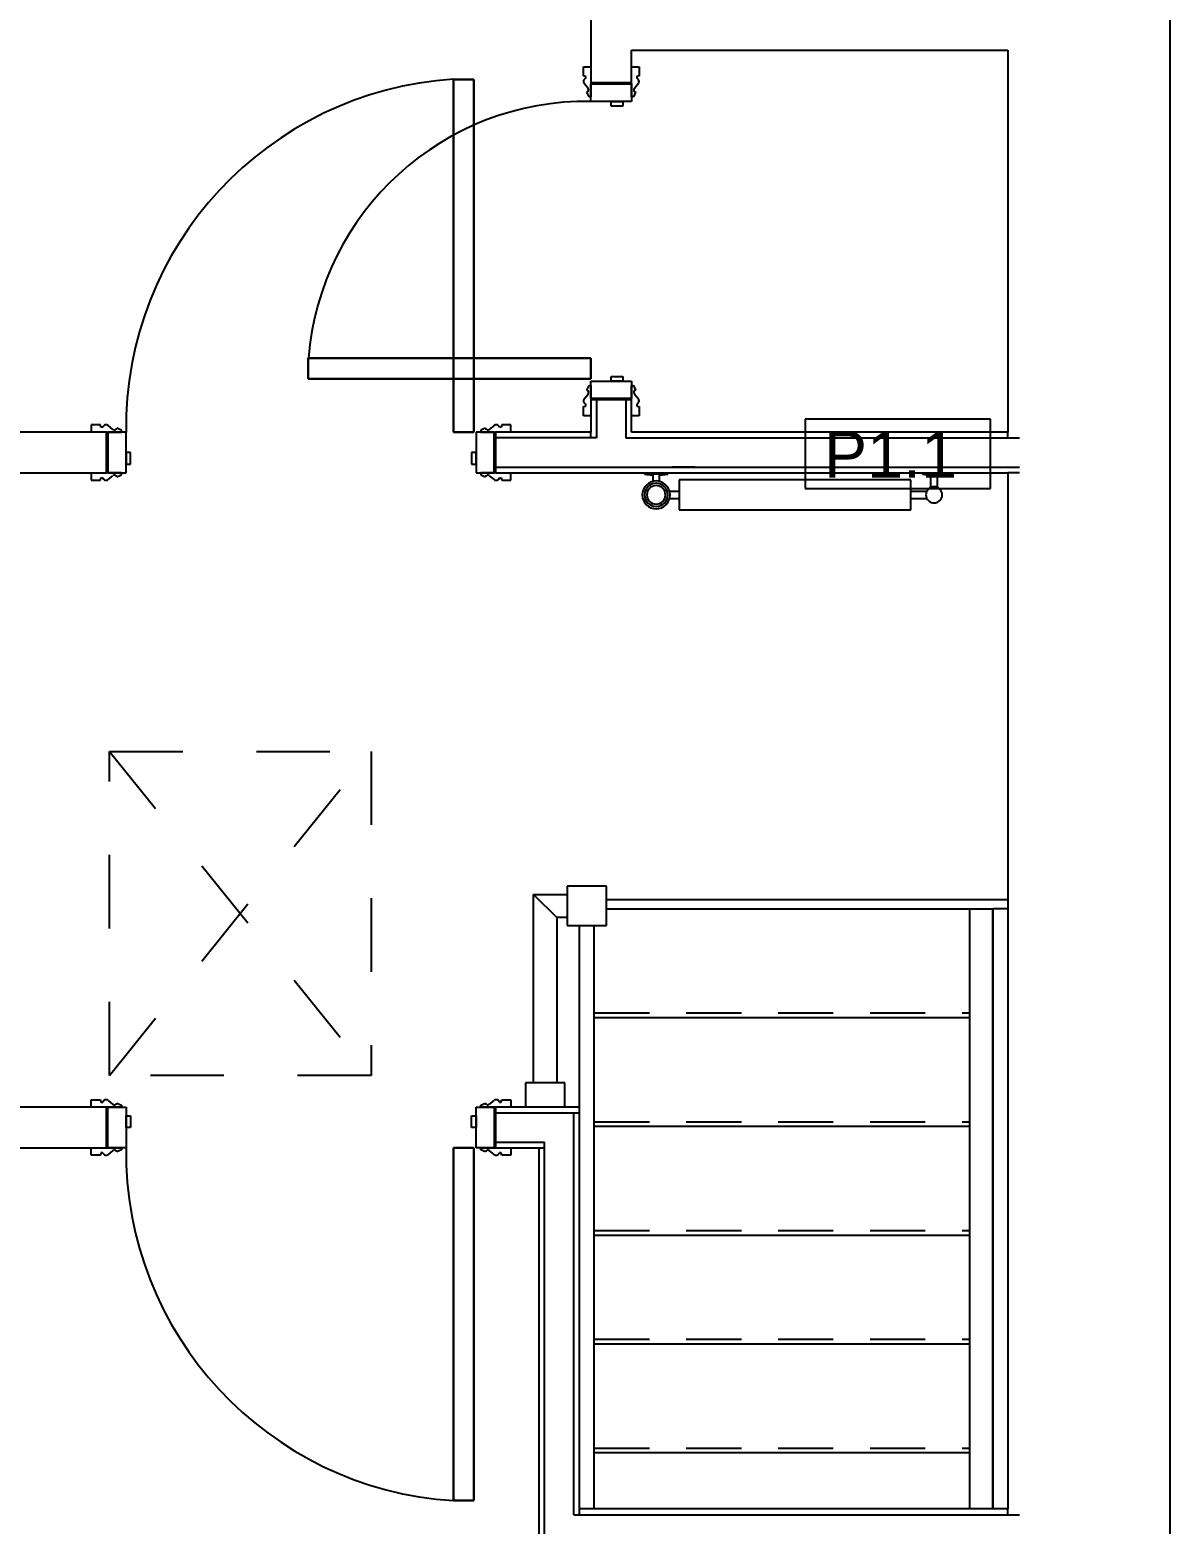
# Model space of a CAD drawing. Extents: x 16 to 12095, y 7 to 11460.
# Drawn here: x 9233 to 11695, y 3141 to 6368 of the extents above; entities that cross this region are included whole.
import ezdxf

# ---------------------------------------------------------------- set-up
doc = ezdxf.new("R2010")
doc.units = 0
doc.linetypes.add('DASH', pattern=[317.5, 158.75, -158.75])
doc.linetypes.add('OVERHEAD', pattern=[198.4375, 119.0625, -79.375])
doc.layers.get('0').update_dxf_attribs({"linetype": 'CONTINUOUS'})
for name, color, linetype in [('A-ANNO-DIMS-50', 211, 'CONTINUOUS'), ('A-ANNO-KEYN', 231, 'CONTINUOUS'), ('A-DOOR', 31, 'CONTINUOUS'), ('A-FLOR', 192, 'CONTINUOUS'), ('A-FLOR-HRAL', 11, 'CONTINUOUS'), ('A-GENM-HDLN', 13, 'DASH'), ('A-WALL-1', 7, 'CONTINUOUS'), ('A-WALL-FNSH-1', 7, 'CONTINUOUS'), ('P-SANR-FIXT', 6, 'CONTINUOUS'), ('S-STRS', 31, 'CONTINUOUS'), ('S-STRS-1', 31, 'OVERHEAD')]:
    doc.layers.add(name, color=color, linetype=linetype)
doc.styles.add('ARIAL_5', font='arial.ttf', dxfattribs={"height": 100})

# ---------------------------------------------------------------- blocks, each defined once
blk = doc.blocks.new('RAILING_-_85_X_85-7442101-')
at = {"layer": 'A-FLOR-HRAL'}
for p, q in [((42.5, 42.5), (-42.5, 42.5)), ((-42.5, 42.5), (-42.5, -42.5)), ((42.5, -42.5), (42.5, 42.5)), ((-42.5, -42.5), (42.5, -42.5))]:
    blk.add_line(p, q, dxfattribs=at)
blk = doc.blocks.new('RAILING_-_85_X_85-V3-FIRST')
at = {"layer": 'A-FLOR-HRAL'}
for p, q in [((42.5, 42.5), (-42.5, 42.5)), ((-42.5, 42.5), (-42.5, -10)), ((42.5, -10), (42.5, 42.5))]:
    blk.add_line(p, q, dxfattribs=at)

msp = doc.modelspace()

# ---------------------------------------------------------------- linework, layer by layer
at = {"layer": 'A-ANNO-DIMS-50'}
for q in [(10619.1, 5423.9), (10719.1, 5423.9)]:
    msp.add_line((10669.1, 5423.9), q, dxfattribs=at)
at = {"layer": 'A-ANNO-KEYN'}
for p, q in [((11307.4, 5527.6), (10907.4, 5527.6)), ((10907.4, 5527.6), (10907.4, 5377.6)), ((11307.4, 5377.6), (11307.4, 5527.6)), ((10907.4, 5377.6), (11307.4, 5377.6))]:
    msp.add_line(p, q, dxfattribs=at)
at = {"layer": 'A-DOOR'}
for p, q in [((10428.4, 6288.9), (10444.4, 6288.9)), ((10428.4, 6268.9), (10428.4, 6288.9)), ((10433.4, 6268), (10428.4, 6268.9)), ((10433.4, 6263.9), (10433.4, 6268)), ((10532.4, 6288.9), (10548.4, 6288.9)), ((10548.4, 6268.9), (10543.4, 6268)), ((10543.4, 6268), (10543.4, 6263.9)), ((10548.4, 6288.9), (10548.4, 6268.9)), ((10147.9, 5499.4), (10147.9, 6261.4)), ((10147.9, 6261.4), (10191.9, 6261.4)), ((10191.9, 6261.4), (10147.9, 6261.4)), ((10147.9, 6261.4), (10147.9, 5499.4)), ((10191.9, 6261.4), (10191.9, 5499.4)), ((10191.9, 5499.4), (10191.9, 6261.4)), ((10438.5, 6242.1), (10429.8, 6252.4)), ((10440.4, 6223.9), (10435.7, 6234)), ((10444.4, 6254.9), (10444.4, 6223.9)), ((10444.4, 6251.9), (10532.4, 6251.9)), ((10444.4, 6213.9), (10444.4, 6251.9)), ((10532.4, 6223.9), (10532.4, 6254.9)), ((10532.4, 6251.9), (10532.4, 6213.9)), ((10541.1, 6234), (10536.4, 6223.9)), ((10547, 6252.4), (10538.3, 6242.1)), ((10444.4, 6223.9), (10440.4, 6223.9)), ((10532.4, 6213.9), (10444.4, 6213.9)), ((10488.4, 6213.9), (10513.4, 6213.9)), ((10488.4, 6203.9), (10488.4, 6213.9)), ((10513.4, 6203.9), (10488.4, 6203.9)), ((10513.4, 6213.9), (10513.4, 6203.9)), ((10536.4, 6223.9), (10532.4, 6223.9)), ((10444.4, 5658.9), (9834.4, 5658.9)), ((9834.4, 5658.9), (9834.4, 5614.9)), ((9834.4, 5658.9), (10444.4, 5658.9)), ((9834.4, 5614.9), (9834.4, 5658.9)), ((10444.4, 5614.9), (10444.4, 5658.9)), ((10444.4, 5658.9), (10444.4, 5614.9)), ((10488.4, 5619.9), (10513.4, 5619.9)), ((10488.4, 5609.9), (10488.4, 5619.9)), ((10513.4, 5619.9), (10513.4, 5609.9)), ((9834.4, 5614.9), (10444.4, 5614.9)), ((10444.4, 5614.9), (9834.4, 5614.9)), ((10435.7, 5589.8), (10440.4, 5599.9)), ((10440.4, 5599.9), (10444.4, 5599.9)), ((10444.4, 5609.9), (10532.4, 5609.9)), ((10444.4, 5571.9), (10444.4, 5609.9)), ((10444.4, 5599.9), (10444.4, 5568.9)), ((10513.4, 5609.9), (10488.4, 5609.9)), ((10532.4, 5609.9), (10532.4, 5571.9)), ((10532.4, 5568.9), (10532.4, 5599.9)), ((10532.4, 5599.9), (10536.4, 5599.9)), ((10536.4, 5599.9), (10541.1, 5589.8)), ((10428.4, 5554.9), (10433.4, 5555.8)), ((10428.4, 5534.9), (10428.4, 5554.9)), ((10429.8, 5571.3), (10438.5, 5581.7)), ((10433.4, 5555.8), (10433.4, 5559.9)), ((10532.4, 5571.9), (10444.4, 5571.9)), ((10538.3, 5581.7), (10547, 5571.3)), ((10543.4, 5559.9), (10543.4, 5555.8)), ((10543.4, 5555.8), (10548.4, 5554.9)), ((10548.4, 5554.9), (10548.4, 5534.9)), ((10444.4, 5534.9), (10428.4, 5534.9)), ((10548.4, 5534.9), (10532.4, 5534.9)), ((9385.9, 5515.4), (9365.9, 5515.4)), ((9365.9, 5515.4), (9365.9, 5499.4)), ((9386.8, 5510.4), (9385.9, 5515.4)), ((9390.9, 5510.4), (9386.8, 5510.4)), ((9398.9, 5499.4), (9430.9, 5499.4)), ((9440.9, 5499.4), (9401.9, 5499.4)), ((9401.9, 5499.4), (9401.9, 5411.4)), ((9412.7, 5505.3), (9402.4, 5514)), ((9430.9, 5503.4), (9420.8, 5508.1)), ((9430.9, 5499.4), (9430.9, 5503.4)), ((9440.9, 5411.4), (9440.9, 5499.4)), ((10191.9, 5499.4), (10147.9, 5499.4)), ((10147.9, 5499.4), (10191.9, 5499.4)), ((10235.9, 5499.4), (10196.9, 5499.4)), ((10196.9, 5499.4), (10196.9, 5411.4)), ((10217, 5508.1), (10206.9, 5503.4)), ((10206.9, 5503.4), (10206.9, 5499.4)), ((10206.9, 5499.4), (10238.9, 5499.4)), ((10235.4, 5514), (10225.1, 5505.3)), ((10235.9, 5411.4), (10235.9, 5499.4)), ((10251, 5510.4), (10246.9, 5510.4)), ((10251.9, 5515.4), (10251, 5510.4)), ((10271.9, 5515.4), (10251.9, 5515.4)), ((10271.9, 5499.4), (10271.9, 5515.4)), ((9450.9, 5455.4), (9440.9, 5455.4)), ((9440.9, 5455.4), (9440.9, 5430.4)), ((9450.9, 5430.4), (9450.9, 5455.4)), ((10196.9, 5455.4), (10186.9, 5455.4)), ((10186.9, 5455.4), (10186.9, 5430.4)), ((10196.9, 5430.4), (10196.9, 5455.4)), ((9440.9, 5430.4), (9450.9, 5430.4)), ((10186.9, 5430.4), (10196.9, 5430.4)), ((9365.9, 5411.4), (9365.9, 5395.4)), ((9365.9, 5395.4), (9385.9, 5395.4)), ((9385.9, 5395.4), (9386.8, 5400.4)), ((9386.8, 5400.4), (9390.9, 5400.4)), ((9430.9, 5411.4), (9398.9, 5411.4)), ((9401.9, 5411.4), (9440.9, 5411.4)), ((9402.4, 5396.8), (9412.7, 5405.4)), ((9420.8, 5402.7), (9430.9, 5407.4)), ((9430.9, 5407.4), (9430.9, 5411.4)), ((10196.9, 5411.4), (10235.9, 5411.4)), ((10206.9, 5411.4), (10206.9, 5407.4)), ((10238.9, 5411.4), (10206.9, 5411.4)), ((10206.9, 5407.4), (10217, 5402.7)), ((10225.1, 5405.4), (10235.4, 5396.8)), ((10246.9, 5400.4), (10251, 5400.4)), ((10251, 5400.4), (10251.9, 5395.4)), ((10251.9, 5395.4), (10271.9, 5395.4)), ((10271.9, 5395.4), (10271.9, 5411.4)), ((9365.9, 4057.4), (9385.9, 4057.4)), ((9365.9, 4041.4), (9365.9, 4057.4)), ((9385.9, 4057.4), (9386.8, 4052.4)), ((9386.8, 4052.4), (9390.9, 4052.4)), ((9430.9, 4041.4), (9398.9, 4041.4)), ((9401.9, 4041.4), (9440.9, 4041.4)), ((9401.9, 3953.4), (9401.9, 4041.4)), ((9402.4, 4056), (9412.7, 4047.3)), ((9420.8, 4050.1), (9430.9, 4045.4)), ((9430.9, 4045.4), (9430.9, 4041.4)), ((9440.9, 4041.4), (9440.9, 3953.4)), ((10196.9, 4041.4), (10235.9, 4041.4)), ((10196.9, 3953.4), (10196.9, 4041.4)), ((10206.9, 4045.4), (10217, 4050.1)), ((10206.9, 4041.4), (10206.9, 4045.4)), ((10238.9, 4041.4), (10206.9, 4041.4)), ((10225.1, 4047.3), (10235.4, 4056)), ((10235.9, 4041.4), (10235.9, 3953.4)), ((10246.9, 4052.4), (10251, 4052.4)), ((10251, 4052.4), (10251.9, 4057.4)), ((10251.9, 4057.4), (10271.9, 4057.4)), ((10271.9, 4057.4), (10271.9, 4041.4)), ((9440.9, 4022.4), (9450.9, 4022.4)), ((9440.9, 3997.4), (9440.9, 4022.4)), ((9450.9, 4022.4), (9450.9, 3997.4)), ((10186.9, 4022.4), (10196.9, 4022.4)), ((10186.9, 3997.4), (10186.9, 4022.4)), ((10196.9, 4022.4), (10196.9, 3997.4)), ((9450.9, 3997.4), (9440.9, 3997.4)), ((10196.9, 3997.4), (10186.9, 3997.4)), ((9365.9, 3937.4), (9365.9, 3953.4)), ((9386.8, 3942.4), (9385.9, 3937.4)), ((9390.9, 3942.4), (9386.8, 3942.4)), ((9398.9, 3953.4), (9430.9, 3953.4)), ((9440.9, 3953.4), (9401.9, 3953.4)), ((9412.7, 3947.4), (9402.4, 3938.8)), ((9430.9, 3949.4), (9420.8, 3944.7)), ((9430.9, 3953.4), (9430.9, 3949.4)), ((10191.9, 3953.4), (10147.9, 3953.4)), ((10147.9, 3953.4), (10147.9, 3191.4)), ((10147.9, 3191.4), (10147.9, 3953.4)), ((10147.9, 3953.4), (10191.9, 3953.4)), ((10191.9, 3191.4), (10191.9, 3953.4)), ((10191.9, 3953.4), (10191.9, 3191.4)), ((10235.9, 3953.4), (10196.9, 3953.4)), ((10206.9, 3953.4), (10238.9, 3953.4)), ((10206.9, 3949.4), (10206.9, 3953.4)), ((10217, 3944.7), (10206.9, 3949.4)), ((10235.4, 3938.8), (10225.1, 3947.4)), ((10251, 3942.4), (10246.9, 3942.4)), ((10251.9, 3937.4), (10251, 3942.4)), ((10271.9, 3953.4), (10271.9, 3937.4)), ((9385.9, 3937.4), (9365.9, 3937.4)), ((10271.9, 3937.4), (10251.9, 3937.4)), ((10147.9, 3191.4), (10191.9, 3191.4)), ((10191.9, 3191.4), (10147.9, 3191.4))]:
    msp.add_line(p, q, dxfattribs=at)
for centre, radius, start, end in [((10435.9, 6256.8), 7.5, 109.4712, 215.8276), ((10540.9, 6256.8), 7.5, 324.1724, 70.5288), ((10195.5, 5508.4), 754.7, 93.6167, 180.685), ((10434.6, 6238.9), 5, 282.2122, 39.9152), ((10542.2, 6238.9), 5, 140.0848, 257.7878), ((10435.4, 5611.3), 602.7, 89.1423, 175.4695), ((10434.6, 5584.9), 5, 320.0848, 77.7878), ((10542.2, 5584.9), 5, 102.2122, 219.9152), ((10435.9, 5567), 7.5, 144.1724, 250.5288), ((10540.9, 5567), 7.5, 289.4712, 35.8276), ((9398, 5507.9), 7.5, 54.1724, 160.5288), ((9415.9, 5509.2), 5, 230.0848, 347.7878), ((10221.9, 5509.2), 5, 192.2122, 309.9152), ((10239.8, 5507.9), 7.5, 19.4712, 125.8276), ((9398, 5402.9), 7.5, 199.4712, 305.8276), ((9415.9, 5401.6), 5, 12.2122, 129.9152), ((10221.9, 5401.6), 5, 50.0848, 167.7878), ((10239.8, 5402.9), 7.5, 234.1724, 340.5288), ((9398, 4049.9), 7.5, 54.1724, 160.5288), ((9415.9, 4051.2), 5, 230.0848, 347.7878), ((10221.9, 4051.2), 5, 192.2122, 309.9152), ((10239.8, 4049.9), 7.5, 19.4712, 125.8276), ((9398, 3944.9), 7.5, 199.4712, 305.8276), ((9415.9, 3943.6), 5, 12.2122, 129.9152), ((10195.5, 3944.4), 754.7, 179.315, 266.3833), ((10221.9, 3943.6), 5, 50.0848, 167.7878), ((10239.8, 3944.9), 7.5, 234.1724, 340.5288)]:
    msp.add_arc(centre, radius, start, end, dxfattribs=at)
at = {"layer": 'A-FLOR'}
for p, q in [((10478.4, 4489.9), (11344.9, 4489.9)), ((10419.9, 4041.4), (10419.9, 4373.3))]:
    msp.add_line(p, q, dxfattribs=at)
at = {"layer": 'A-FLOR-HRAL'}
for p, q in [((10320.9, 4500.9), (10393.4, 4500.9)), ((10320.9, 4500.9), (10370.9, 4450.9)), ((10320.9, 4093.9), (10320.9, 4500.9)), ((11262.5, 4469.9), (11312.5, 4469.9)), ((11262.5, 3173.4), (11262.5, 4469.9)), ((11312.5, 3173.4), (11312.5, 4469.9)), ((10393.4, 4450.9), (10370.9, 4450.9)), ((10370.9, 4450.9), (10370.9, 4093.9))]:
    msp.add_line(p, q, dxfattribs=at)
at = {"layer": 'A-GENM-HDLN'}
for p, q in [((9404.9, 4109.9), (9404.9, 4809.9)), ((9404.9, 4809.9), (9969.9, 4809.9)), ((9404.9, 4109.9), (9969.9, 4809.9)), ((9404.9, 4809.9), (9969.9, 4109.9)), ((9969.9, 4809.9), (9969.9, 4109.9)), ((9969.9, 4109.9), (9404.9, 4109.9))]:
    msp.add_line(p, q, dxfattribs=at)
at = {"layer": 'A-WALL-1'}
for p, q in [((10456.9, 5568.9), (10456.9, 5486.9)), ((10519.9, 5568.9), (10519.9, 5486.9)), ((10444.4, 5486.9), (10444.4, 5499.4)), ((11344.9, 5486.9), (11344.9, 5499.4)), ((10456.9, 5486.9), (10238.9, 5486.9)), ((10519.9, 5486.9), (11369.9, 5486.9)), ((10238.9, 5423.9), (11369.9, 5423.9)), ((11369.9, 5411.4), (11344.9, 5411.4)), ((10238.9, 4028.9), (10419.9, 4028.9)), ((10407.4, 3160.9), (10407.4, 4028.9)), ((10238.9, 3965.9), (10344.4, 3965.9)), ((10331.9, 3953.4), (10344.4, 3953.4)), ((10344.4, 3085.4), (10344.4, 3965.9)), ((10419.9, 3160.9), (10419.9, 3173.4)), ((11344.9, 3160.9), (11344.9, 3173.4)), ((10407.4, 3160.9), (11369.9, 3160.9))]:
    msp.add_line(p, q, dxfattribs=at)
at = {"layer": 'A-WALL-FNSH-1'}
for p, q in [((11694.9, 434.9), (11694.9, 8774.9)), ((10444.4, 6412.4), (10444.4, 6254.9)), ((10532.4, 6324.4), (11344.9, 6324.4)), ((10532.4, 6254.9), (10532.4, 6324.4)), ((11344.9, 6324.4), (11344.9, 5499.4)), ((10444.4, 6254.9), (10532.4, 6254.9)), ((10532.4, 5568.9), (10444.4, 5568.9)), ((10444.4, 5568.9), (10444.4, 5499.4)), ((10532.4, 5499.4), (10532.4, 5568.9)), ((9398.9, 5499.4), (9161.4, 5499.4)), ((9398.9, 5411.4), (9398.9, 5499.4)), ((10444.4, 5499.4), (10238.9, 5499.4)), ((10238.9, 5499.4), (10238.9, 5411.4)), ((11344.9, 5499.4), (10532.4, 5499.4)), ((9161.4, 5411.4), (9398.9, 5411.4)), ((10238.9, 5411.4), (11344.9, 5411.4)), ((11344.9, 5411.4), (11344.9, 3173.4)), ((9398.9, 4041.4), (9161.4, 4041.4)), ((9398.9, 3953.4), (9398.9, 4041.4)), ((10419.9, 4041.4), (10238.9, 4041.4)), ((10238.9, 4041.4), (10238.9, 3953.4)), ((10419.9, 3173.4), (10419.9, 4041.4)), ((9161.4, 3953.4), (9398.9, 3953.4)), ((10238.9, 3953.4), (10331.9, 3953.4)), ((10331.9, 3953.4), (10331.9, 3085.4)), ((11344.9, 3173.4), (10419.9, 3173.4))]:
    msp.add_line(p, q, dxfattribs=at)
at = {"layer": 'P-SANR-FIXT'}
for p, q in [((10560.4, 5411.4), (10560.4, 5408.9)), ((10560.4, 5408.9), (10577.9, 5406.4)), ((10610.4, 5408.9), (10560.4, 5408.9)), ((10577.9, 5406.8), (10577.9, 5392.4)), ((10592.9, 5406.4), (10610.4, 5408.9)), ((10592.9, 5392.4), (10592.9, 5406.8)), ((10610.4, 5408.9), (10610.4, 5411.4)), ((11135.4, 5396.4), (10635.4, 5396.4)), ((10635.4, 5396.4), (10635.4, 5331.4)), ((11135.4, 5331.4), (11135.4, 5396.4)), ((11160.4, 5411.4), (11160.4, 5408.9)), ((11160.4, 5408.9), (11177.9, 5406.4)), ((11210.4, 5408.9), (11160.4, 5408.9)), ((11177.9, 5406.8), (11177.9, 5378.3)), ((11192.9, 5406.4), (11210.4, 5408.9)), ((11192.9, 5378.3), (11192.9, 5406.8)), ((11210.4, 5408.9), (11210.4, 5411.4)), ((10635.4, 5371.4), (10613, 5371.4)), ((11171, 5371.4), (11135.4, 5371.4)), ((10613, 5356.4), (10635.4, 5356.4)), ((10635.4, 5331.4), (11135.4, 5331.4)), ((11135.4, 5356.4), (11171, 5356.4))]:
    msp.add_line(p, q, dxfattribs=at)
for centre, radius, start, end in [((10585.4, 5363.9), 30, 0, 180), ((10585.4, 5363.9), 30, 180, 0), ((10585.4, 5363.9), 25, 0, 180), ((10585.4, 5363.9), 25, 180, 0), ((10585.4, 5363.9), 20, 0, 180), ((10585.4, 5363.9), 20, 180, 0), ((11185.4, 5363.9), 17.5, 0, 180), ((11185.4, 5363.9), 17.5, 180, 0)]:
    msp.add_arc(centre, radius, start, end, dxfattribs=at)
at = {"layer": 'S-STRS'}
for p, q in [((10478.4, 4469.9), (11262.5, 4469.9)), ((11344.9, 4469.9), (11312.9, 4469.9)), ((11312.9, 4234.9), (11312.9, 4469.9)), ((10419.9, 4373.3), (10419.9, 4433.4)), ((10451.9, 4234.9), (10451.9, 4433.4)), ((10451.9, 3999.9), (10451.9, 4234.9)), ((10451.9, 4234.9), (11262.5, 4234.9)), ((11312.9, 3999.9), (11312.9, 4234.9)), ((10451.9, 3764.9), (10451.9, 3999.9)), ((10451.9, 3999.9), (11262.5, 3999.9)), ((11312.9, 3764.9), (11312.9, 3999.9)), ((10451.9, 3529.9), (10451.9, 3764.9)), ((10451.9, 3764.9), (11262.5, 3764.9)), ((11312.9, 3529.9), (11312.9, 3764.9)), ((10451.9, 3294.9), (10451.9, 3529.9)), ((10451.9, 3529.9), (11262.5, 3529.9)), ((11312.9, 3294.9), (11312.9, 3529.9)), ((10451.9, 3173.4), (10451.9, 3294.9)), ((10451.9, 3294.9), (11262.5, 3294.9)), ((11312.9, 3173.4), (11312.9, 3294.9))]:
    msp.add_line(p, q, dxfattribs=at)
at = {"layer": 'S-STRS-1'}
for p, q in [((10451.9, 4244.9), (11262.5, 4244.9)), ((10451.9, 4009.9), (11262.5, 4009.9)), ((10451.9, 3774.9), (11262.5, 3774.9)), ((10451.9, 3539.9), (11262.5, 3539.9)), ((10451.9, 3304.9), (11262.5, 3304.9))]:
    msp.add_line(p, q, dxfattribs=at)

# ---------------------------------------------------------------- block references
at = {"rotation": 269.99999999998903}
msp.add_blockref('RAILING_-_85_X_85-7442101-', (10435.9, 4475.9), dxfattribs=at)
msp.add_blockref('RAILING_-_85_X_85-V3-FIRST', (10345.9, 4051.4))

# ---------------------------------------------------------------- texts
at = {"layer": 'A-ANNO-KEYN', "style": 'ARIAL_5'}
msp.add_text('P1.1', height=100, dxfattribs=at).set_placement((10947.6, 5401.3))

doc.saveas('drawing.dxf')
